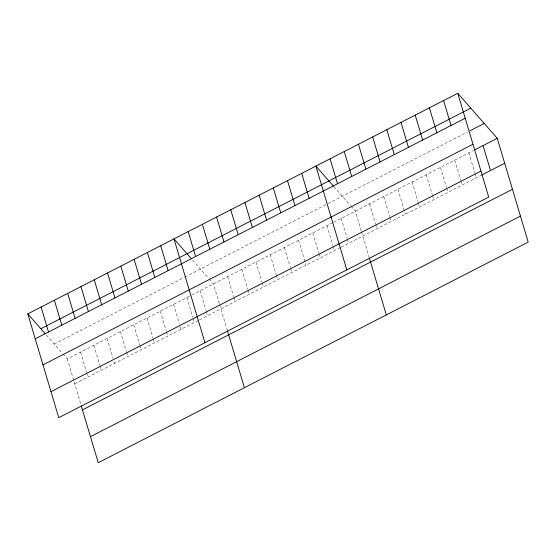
<?xml version="1.0" encoding="UTF-8"?>
<svg xmlns="http://www.w3.org/2000/svg" width="556" height="556" viewBox="0 0 556 556"><rect width="100%" height="100%" fill="white"/><g stroke="black" fill="none" stroke-linecap="round" stroke-linejoin="round"><path stroke-width="0.42" stroke-dasharray="2.78 2.08" d="M54.245 344.039L184.196 277.375M184.933 276.999L325.906 204.677M328.144 203.531L467.798 131.883M62.932 353.943L67.276 358.898L191.313 295.264M192.056 294.882L332.954 222.602M333.704 222.219L473.358 150.572M74.712 383.842L198.749 320.207M199.493 319.825L340.39 247.545M341.141 247.163L480.794 175.515M333.947 186.684L350.475 205.532M351.017 206.151L355.36 211.106L361.31 231.06M192.612 260.111L208.583 278.327M209.125 278.945L213.469 283.901L219.418 303.854M46.419 335.115L62.39 353.324M468.875 152.872L474.824 172.826M475.067 173.66L476.311 177.816M454.683 160.149L460.632 180.102M460.882 180.936L462.119 185.092M440.498 167.432L446.447 187.386M446.69 188.213L447.934 192.376M426.306 174.709L432.255 194.663M432.505 195.497L433.743 199.653M412.114 181.986L418.063 201.946M418.314 202.773L419.551 206.929M397.929 189.269L405.366 214.213M383.737 196.546L389.687 216.499M389.937 217.333L391.174 221.49M369.545 203.83L375.495 223.783M375.745 224.61L376.982 228.766M361.553 231.894L369.142 257.345M341.169 218.383L347.118 238.336M347.368 239.17L348.605 243.326M326.984 225.666L332.933 245.62M333.176 246.447L334.42 250.61M312.792 232.943L318.741 252.897M318.991 253.731L320.228 257.887M298.6 240.22L306.036 265.163M284.415 247.503L290.364 267.457M290.607 268.291L291.851 272.447M270.223 254.78L276.172 274.733M276.422 275.567L277.659 279.724M256.031 262.064L261.98 282.017M262.23 282.844L263.468 287.007M241.846 269.34L247.795 289.294M248.039 290.128L249.283 294.284M227.654 276.617L233.603 296.577M233.854 297.404L235.091 301.56M219.662 304.688L227.251 330.139M200.174 290.719L206.123 310.672M206.373 311.506L207.61 315.662M186.885 297.536L192.835 317.49M193.085 318.324L194.322 322.48M173.597 304.354L179.296 323.474M180.29 326.803L181.034 329.298M160.309 311.172L166.251 331.126M166.501 331.96L167.738 336.116M147.013 317.99L152.963 337.944M153.213 338.778L154.45 342.934M133.725 324.808L139.674 344.762M139.924 345.596L141.161 349.752M120.437 331.626L126.386 351.58M126.629 352.414L127.873 356.57M107.141 338.444L113.09 358.398M114.084 361.727L114.578 363.388M93.853 345.262L99.802 365.216M100.052 366.05L101.289 370.206M80.564 352.08L86.514 372.033M86.764 372.867L88.001 377.024M67.276 358.898L80.822 404.344"/><path stroke-width="0.83" d="M457.776 93.29L488.724 197.102L58.748 417.688L27.8 313.876L457.776 93.29L497.252 138.312L528.2 242.124L98.224 462.71L81.294 405.922M40.824 328.735L470.807 108.149M35.236 338.819L465.212 118.233M470.035 130.736L484.227 123.453M42.993 364.847L472.975 144.261M474.852 149.807L497.252 138.312M50.985 391.66L480.968 171.074M481.538 175.133L504.688 163.255M82.469 409.869L512.444 189.283M90.461 436.682L520.444 216.096M333.385 186.045L315.884 166.084L346.833 269.896M191.493 258.839L173.993 238.878L204.942 342.691M27.8 313.876L45.3 333.836M483.067 145.589L490.496 170.532M443.591 100.573L451.027 125.51M429.399 107.85L436.835 132.794M415.214 115.127L422.65 140.07M401.022 122.41L408.458 147.354M386.83 129.687L394.267 154.631M372.645 136.964L380.082 161.907M358.453 144.247L365.89 169.191M344.261 151.524L351.698 176.467M369.379 258.13L386.309 314.918M330.076 158.807L337.513 183.751M301.7 173.361L309.129 198.304M287.508 180.644L294.944 205.588M273.316 187.921L280.752 212.865M259.131 195.205L266.567 220.148M244.939 202.481L252.375 227.425M230.747 209.758L238.183 234.701M216.562 217.042L223.998 241.985M202.37 224.318L209.807 249.262M227.487 330.924L244.411 387.713M188.185 231.595L195.615 256.538M160.705 245.696L168.141 270.64M147.409 252.514L154.846 277.458M134.121 259.332L141.558 284.276M120.833 266.15L128.269 291.094M107.544 272.968L114.981 297.912M94.249 279.786L101.685 304.73M80.961 286.604L88.397 311.548M67.672 293.422L75.109 318.366M54.384 300.24L61.813 325.184M41.088 307.058L48.525 332.001"/></g></svg>
